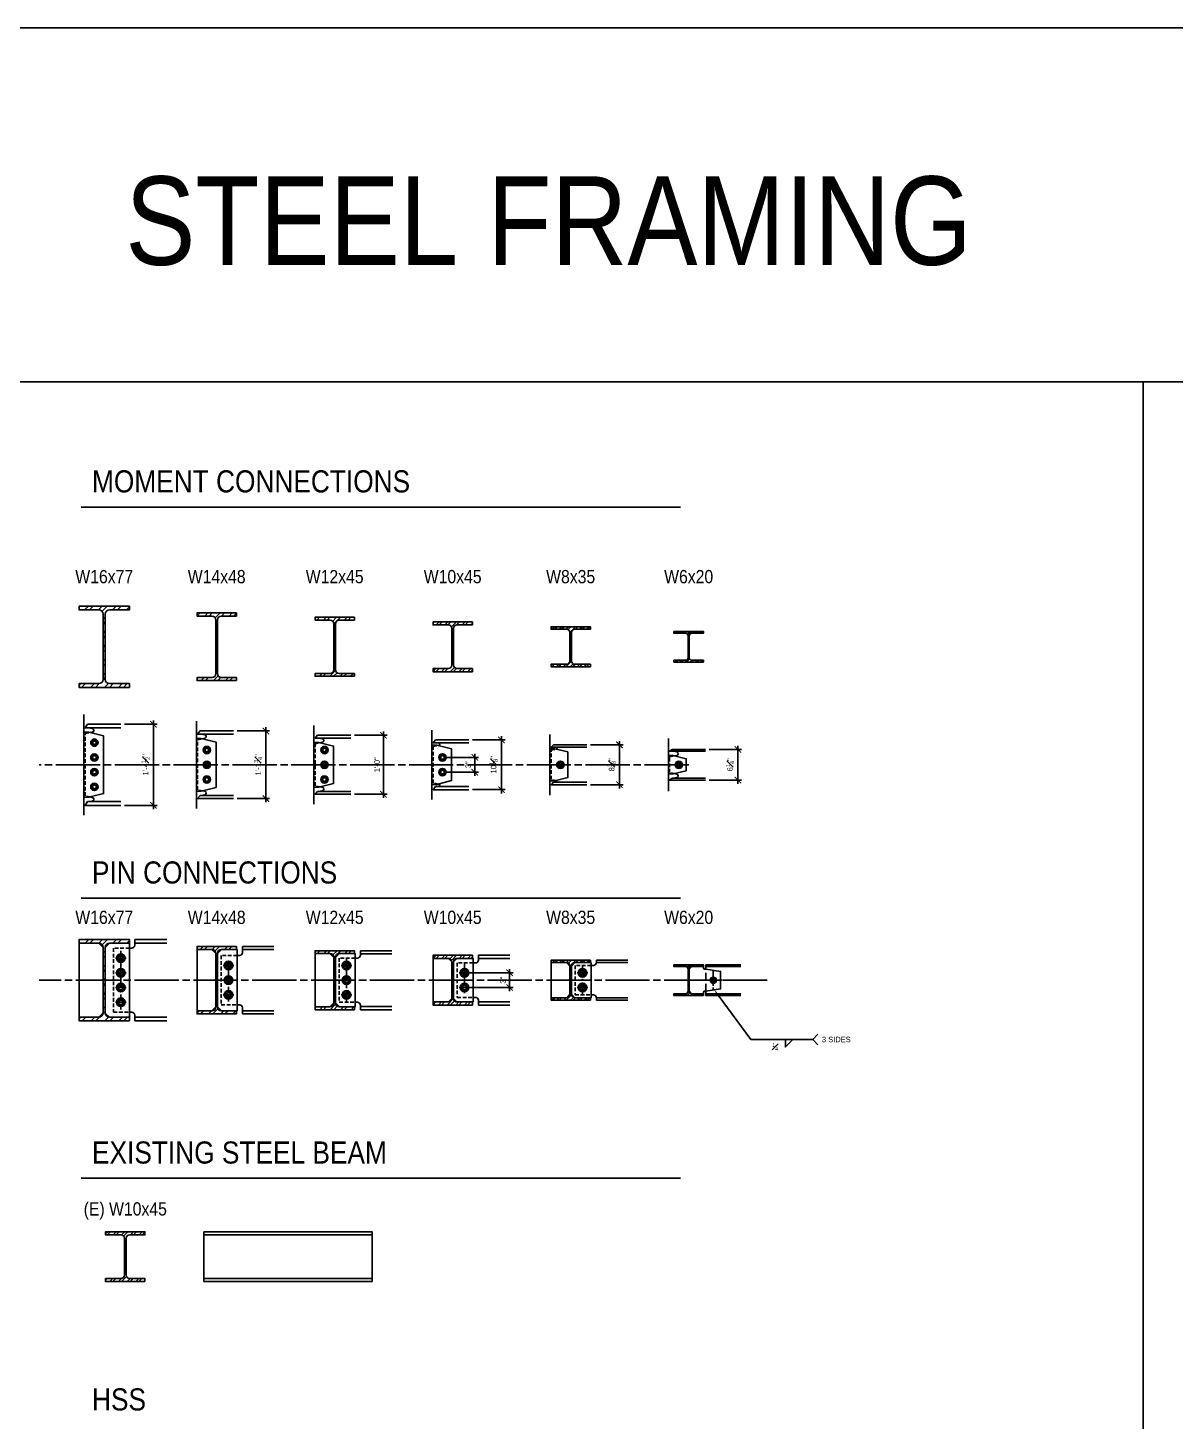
# Model space of a CAD drawing. Header units: inches. Extents: x -2661 to 42767, y -1222 to 9099.
# Drawn here: x 1518.2 to 1751.6, y 1801 to 2084.4 of the extents above; entities that cross this region are included whole.
import ezdxf
from ezdxf import colors
from ezdxf.entities.mleader import LeaderData, LeaderLine
from ezdxf.math import Vec2, Vec3

# ---------------------------------------------------------------- set-up
doc = ezdxf.new("R2010")
doc.units = ezdxf.units.IN
doc.header["$LTSCALE"] = 12
doc.header["$MEASUREMENT"] = 0
doc.header["$PDMODE"] = 3
for name, pattern in [('CENTER2', [1.125, 0.75, -0.125, 0.125, -0.125]), ('CENTER4', [0.9975, 0.75, -0.06125, 0.125, -0.06125]), ('HIDDEN2', [0.1875, 0.125, -0.0625]), ('HIDDEN4', [0.09375, 0.0625, -0.03125])]:
    doc.linetypes.add(name, pattern=pattern)
doc.layers.get('0').update_dxf_attribs({"linetype": 'CONTINUOUS'})
doc.layers.get('DefPoints').update_dxf_attribs({"color": 251, "linetype": 'CONTINUOUS'})
doc.layers.add('DESIGNER COMMENTS', color=221, linetype='CONTINUOUS', plot=False)
doc.layers.add('S-ANNO-NONPLOT', color=253, linetype='CONTINUOUS', plot=False, transparency=0.5)
for name, color, linetype in [('S-ANNO-NOTE', 4, 'CONTINUOUS'), ('S-BOLT', 2, 'CONTINUOUS'), ('S-CONC', 4, 'CONTINUOUS'), ('S-EXISTING', 1, 'CONTINUOUS'), ('S-EXISTING-STEEL', 2, 'CONTINUOUS'), ('S-STEEL', 4, 'CONTINUOUS')]:
    doc.layers.add(name, color=color, linetype=linetype)
doc.layers.add('S-HATCH1', color=1, linetype='CONTINUOUS', transparency=0.5)
doc.styles.add('Arial', font='arial.ttf', dxfattribs={"width": 0.85})
doc.dimstyles.new('DIM-12_Se', dxfattribs={"dimscale": 12, "dimtxt": 0.09375, "dimasz": 0.109375, "dimexe": 0.0625, "dimexo": 0.0625, "dimgap": 0.0625, "dimtad": 1, "dimdec": 4, "dimzin": 11, "dimdsep": 46, "dimlunit": 4, "dimtxsty": 'Arial', "dimblk": 'ARCHTICK', "dimcen": 0.125, "dimdle": 0.0625, "dimclrd": 256, "dimclre": 256, "dimclrt": 4, "dimadec": 0, "dimazin": 0, "dimtfac": 0.75, "dimtdec": 4, "dimtmove": 0, "dimatfit": 3, "dimfxl": 1, "dimfrac": 1, "dimtolj": 1, "dimtzin": 0, "dimarcsym": 0})

# ---------------------------------------------------------------- blocks, each defined once
blk = doc.blocks.new('_ARCHTICK')
at = {"color": 0, "linetype": 'ByBlock', "const_width": 0.15}
blk.add_lwpolyline([(-0.5, -0.5), (0.5, 0.5)], dxfattribs=at)
blk = doc.blocks.new('*D70')
at = {"layer": 'DefPoints', "color": 0, "transparency": 16777216}
for p in [(1537.12, 1942.73), (1543.74, 1942.73), (1537.12, 1926.23)]:
    blk.add_point(p, dxfattribs=at)
at = {"layer": 'DESIGNER COMMENTS', "lineweight": -2, "transparency": 16777216}
for p, q in [((1537.87, 1942.73), (1544.49, 1942.73)), ((1543.74, 1925.48), (1543.74, 1943.48)), ((1537.87, 1926.23), (1544.49, 1926.23))]:
    blk.add_line(p, q, dxfattribs=at)
at = {"layer": 'DESIGNER COMMENTS', "lineweight": -2, "transparency": 16777216, "xscale": 1.3125, "yscale": 1.3125, "zscale": 1.3125}
for p, rotation in [((1543.74, 1942.73), 90), ((1543.74, 1926.23), 270)]:
    blk.add_blockref('_ARCHTICK', p, dxfattribs=dict(at, rotation=rotation))
at = {"layer": 'DESIGNER COMMENTS', "color": 4, "transparency": 16777216, "insert": (1542.14, 1934.48), "char_height": 1.125, "attachment_point": 5, "rotation": 90, "style": 'Arial'}
blk.add_mtext('\\A1;1\'-4{\\H0.75x;\\S1#2;}"', dxfattribs=at)
blk = doc.blocks.new('*D71')
at = {"layer": 'DefPoints', "color": 0, "transparency": 16777216}
for p in [(1560, 1941.35), (1566.62, 1941.35), (1560, 1927.6)]:
    blk.add_point(p, dxfattribs=at)
at = {"layer": 'DESIGNER COMMENTS', "lineweight": -2, "transparency": 16777216}
for p, q in [((1560.75, 1941.35), (1567.37, 1941.35)), ((1566.62, 1926.85), (1566.62, 1942.1)), ((1560.75, 1927.6), (1567.37, 1927.6))]:
    blk.add_line(p, q, dxfattribs=at)
at = {"layer": 'DESIGNER COMMENTS', "lineweight": -2, "transparency": 16777216, "xscale": 1.3125, "yscale": 1.3125, "zscale": 1.3125}
for p, rotation in [((1566.62, 1941.35), 90), ((1566.62, 1927.6), 270)]:
    blk.add_blockref('_ARCHTICK', p, dxfattribs=dict(at, rotation=rotation))
at = {"layer": 'DESIGNER COMMENTS', "color": 4, "transparency": 16777216, "insert": (1565.01, 1934.48), "char_height": 1.125, "attachment_point": 5, "rotation": 90, "style": 'Arial'}
blk.add_mtext('\\A1;1\'-1{\\H0.75x;\\S3#4;}"', dxfattribs=at)
blk = doc.blocks.new('*D72')
at = {"layer": 'DefPoints', "color": 0, "transparency": 16777216}
for p in [(1583.91, 1940.48), (1590.53, 1940.48), (1583.91, 1928.48)]:
    blk.add_point(p, dxfattribs=at)
at = {"layer": 'DESIGNER COMMENTS', "lineweight": -2, "transparency": 16777216}
for p, q in [((1590.53, 1927.73), (1590.53, 1941.23)), ((1584.66, 1940.48), (1591.28, 1940.48)), ((1584.66, 1928.48), (1591.28, 1928.48))]:
    blk.add_line(p, q, dxfattribs=at)
at = {"layer": 'DESIGNER COMMENTS', "lineweight": -2, "transparency": 16777216, "xscale": 1.3125, "yscale": 1.3125, "zscale": 1.3125}
for p, rotation in [((1590.53, 1940.48), 90), ((1590.53, 1928.48), 270)]:
    blk.add_blockref('_ARCHTICK', p, dxfattribs=dict(at, rotation=rotation))
at = {"layer": 'DESIGNER COMMENTS', "color": 4, "transparency": 16777216, "insert": (1589.21, 1934.48), "char_height": 1.125, "attachment_point": 5, "rotation": 90, "style": 'Arial'}
blk.add_mtext('\\A1;1\'-0"', dxfattribs=at)
blk = doc.blocks.new('*D73')
at = {"layer": 'DefPoints', "color": 0, "transparency": 16777216}
for p in [(1607.91, 1939.54), (1614.53, 1939.54), (1607.91, 1929.42)]:
    blk.add_point(p, dxfattribs=at)
at = {"layer": 'DESIGNER COMMENTS', "lineweight": -2, "transparency": 16777216}
for p, q in [((1608.66, 1939.54), (1615.28, 1939.54)), ((1614.53, 1928.67), (1614.53, 1940.29)), ((1608.66, 1929.42), (1615.28, 1929.42))]:
    blk.add_line(p, q, dxfattribs=at)
at = {"layer": 'DESIGNER COMMENTS', "lineweight": -2, "transparency": 16777216, "xscale": 1.3125, "yscale": 1.3125, "zscale": 1.3125}
for p, rotation in [((1614.53, 1939.54), 90), ((1614.53, 1929.42), 270)]:
    blk.add_blockref('_ARCHTICK', p, dxfattribs=dict(at, rotation=rotation))
at = {"layer": 'DESIGNER COMMENTS', "color": 4, "transparency": 16777216, "insert": (1612.92, 1934.48), "char_height": 1.125, "attachment_point": 5, "rotation": 90, "style": 'Arial'}
blk.add_mtext('\\A1;10{\\H0.75x;\\S1#8;}"', dxfattribs=at)
blk = doc.blocks.new('W14x48')
at = {"layer": 'S-HATCH1'}
h = blk.add_hatch(dxfattribs=at)
h.set_pattern_fill('STEEL', color=256, scale=14, style=0)
h.set_pattern_definition([(45, (-100.1277, -848.7178), (-1.237437, 1.237437), []), (45, (-100.1277, -847.8428), (-1.237437, 1.237437), [])])
edge = h.paths.add_edge_path()
edge.add_line((4, -6.875), (4, -6.25))
edge.add_line((4, -6.25), (0.96875, -6.25))
edge.add_arc((0.96875, -5.4375), 0.8125, 180, 270, ccw=False)
edge.add_line((0.15625, -5.4375), (0.15625, 5.4375))
edge.add_arc((0.96875, 5.4375), 0.8125, 90, 180, ccw=False)
edge.add_line((0.96875, 6.25), (4, 6.25))
edge.add_line((4, 6.25), (4, 6.875))
edge.add_line((4, 6.875), (-4, 6.875))
edge.add_line((-4, 6.875), (-4, 6.25))
edge.add_line((-4, 6.25), (-0.96875, 6.25))
edge.add_arc((-0.96875, 5.4375), 0.8125, 0, 90, ccw=False)
edge.add_line((-0.15625, 5.4375), (-0.15625, -5.4375))
edge.add_arc((-0.96875, -5.4375), 0.8125, -90, 0, ccw=False)
edge.add_line((-0.96875, -6.25), (-4, -6.25))
edge.add_line((-4, -6.25), (-4, -6.875))
edge.add_line((-4, -6.875), (4, -6.875))
blk.add_lwpolyline([(4, -6.875), (4, -6.25), (0.96875, -6.25, -0.414213562), (0.15625, -5.4375), (0.15625, 5.4375, -0.414213562), (0.96875, 6.25), (4, 6.25), (4, 6.875), (-4, 6.875), (-4, 6.25), (-0.96875, 6.25, -0.414213562), (-0.15625, 5.4375), (-0.15625, -5.4375, -0.414213562), (-0.96875, -6.25), (-4, -6.25), (-4, -6.875)], format="xyb", close=True)
blk = doc.blocks.new('W12x45')
at = {"layer": 'S-HATCH1'}
h = blk.add_hatch(dxfattribs=at)
h.set_pattern_fill('STEEL', color=256, scale=12, style=0)
h.set_pattern_definition([(45, (-56.4789, -717.4424), (-1.0606602, 1.0606602), []), (45, (-56.4789, -716.6924), (-1.0606602, 1.0606602), [])])
edge = h.paths.add_edge_path()
edge.add_line((4, -6), (4, -5.4375))
edge.add_line((4, -5.4375), (0.96875, -5.4375))
edge.add_arc((0.96875, -4.625), 0.8125, 180, 270, ccw=False)
edge.add_line((0.15625, -4.625), (0.15625, 4.625))
edge.add_arc((0.96875, 4.625), 0.8125, 90, 180, ccw=False)
edge.add_line((0.96875, 5.4375), (4, 5.4375))
edge.add_line((4, 5.4375), (4, 6))
edge.add_line((4, 6), (-4, 6))
edge.add_line((-4, 6), (-4, 5.4375))
edge.add_line((-4, 5.4375), (-0.96875, 5.4375))
edge.add_arc((-0.96875, 4.625), 0.8125, 0, 90, ccw=False)
edge.add_line((-0.15625, 4.625), (-0.15625, -4.625))
edge.add_arc((-0.96875, -4.625), 0.8125, -90, 0, ccw=False)
edge.add_line((-0.96875, -5.4375), (-4, -5.4375))
edge.add_line((-4, -5.4375), (-4, -6))
edge.add_line((-4, -6), (4, -6))
blk.add_lwpolyline([(4, -6), (4, -5.4375), (0.96875, -5.4375, -0.414213562), (0.15625, -4.625), (0.15625, 4.625, -0.414213562), (0.96875, 5.4375), (4, 5.4375), (4, 6), (-4, 6), (-4, 5.4375), (-0.96875, 5.4375, -0.414213562), (-0.15625, 4.625), (-0.15625, -4.625, -0.414213562), (-0.96875, -5.4375), (-4, -5.4375), (-4, -6)], format="xyb", close=True)
blk = doc.blocks.new('W10x45')
at = {"layer": 'S-HATCH1'}
h = blk.add_hatch(dxfattribs=at)
h.set_pattern_fill('STEEL', color=256, scale=10, style=0)
h.set_pattern_definition([(45, (-76.649, -482.8013), (-0.8838835, 0.8838835), []), (45, (-76.649, -482.1763), (-0.8838835, 0.8838835), [])])
edge = h.paths.add_edge_path()
edge.add_line((4, -5.0625), (4, -4.4375))
edge.add_line((4, -4.4375), (0.875, -4.4375))
edge.add_arc((0.875, -3.75), 0.6875, 180, 270, ccw=False)
edge.add_line((0.1875, -3.75), (0.1875, 3.75))
edge.add_arc((0.875, 3.75), 0.6875, 90, 180, ccw=False)
edge.add_line((0.875, 4.4375), (4, 4.4375))
edge.add_line((4, 4.4375), (4, 5.0625))
edge.add_line((4, 5.0625), (-4, 5.0625))
edge.add_line((-4, 5.0625), (-4, 4.4375))
edge.add_line((-4, 4.4375), (-0.875, 4.4375))
edge.add_arc((-0.875, 3.75), 0.6875, 0, 90, ccw=False)
edge.add_line((-0.1875, 3.75), (-0.1875, -3.75))
edge.add_arc((-0.875, -3.75), 0.6875, -90, 0, ccw=False)
edge.add_line((-0.875, -4.4375), (-4, -4.4375))
edge.add_line((-4, -4.4375), (-4, -5.0625))
edge.add_line((-4, -5.0625), (4, -5.0625))
blk.add_lwpolyline([(4, -5.0625), (4, -4.4375), (0.875, -4.4375, -0.41421356), (0.1875, -3.75), (0.1875, 3.75, -0.41421356), (0.875, 4.4375), (4, 4.4375), (4, 5.0625), (-4, 5.0625), (-4, 4.4375), (-0.875, 4.4375, -0.41421356), (-0.1875, 3.75), (-0.1875, -3.75, -0.41421356), (-0.875, -4.4375), (-4, -4.4375), (-4, -5.0625)], format="xyb", close=True)
blk = doc.blocks.new('W8x35')
at = {"layer": 'S-HATCH1'}
h = blk.add_hatch(dxfattribs=at)
h.set_pattern_fill('STEEL', color=256, scale=8, style=0)
h.set_pattern_definition([(45, (-77.4011, -285.1694), (-0.7071068, 0.7071068), []), (45, (-77.4011, -284.6694), (-0.7071068, 0.7071068), [])])
edge = h.paths.add_edge_path()
edge.add_line((4, -4.0625), (4, -3.5625))
edge.add_line((4, -3.5625), (0.84375, -3.5625))
edge.add_arc((0.84375, -2.875), 0.6875, 180, 270, ccw=False)
edge.add_line((0.15625, -2.875), (0.15625, 2.875))
edge.add_arc((0.84375, 2.875), 0.6875, 90, 180, ccw=False)
edge.add_line((0.84375, 3.5625), (4, 3.5625))
edge.add_line((4, 3.5625), (4, 4.0625))
edge.add_line((4, 4.0625), (-4, 4.0625))
edge.add_line((-4, 4.0625), (-4, 3.5625))
edge.add_line((-4, 3.5625), (-0.84375, 3.5625))
edge.add_arc((-0.84375, 2.875), 0.6875, 0, 90, ccw=False)
edge.add_line((-0.15625, 2.875), (-0.15625, -2.875))
edge.add_arc((-0.84375, -2.875), 0.6875, -90, 0, ccw=False)
edge.add_line((-0.84375, -3.5625), (-4, -3.5625))
edge.add_line((-4, -3.5625), (-4, -4.0625))
edge.add_line((-4, -4.0625), (4, -4.0625))
blk.add_lwpolyline([(4, -4.0625), (4, -3.5625), (0.84375, -3.5625, -0.414213562), (0.15625, -2.875), (0.15625, 2.875, -0.414213562), (0.84375, 3.5625), (4, 3.5625), (4, 4.0625), (-4, 4.0625), (-4, 3.5625), (-0.84375, 3.5625, -0.414213562), (-0.15625, 2.875), (-0.15625, -2.875, -0.414213562), (-0.84375, -3.5625), (-4, -3.5625), (-4, -4.0625)], format="xyb", close=True)
blk = doc.blocks.new('W6x20')
at = {"layer": 'S-HATCH1'}
h = blk.add_hatch(dxfattribs=at)
h.set_pattern_fill('STEEL', color=256, scale=6, style=0)
h.set_pattern_definition([(45, (-73.8803, -193.9238), (-0.53033, 0.53033), []), (45, (-73.8803, -193.5488), (-0.53033, 0.53033), [])])
edge = h.paths.add_edge_path()
edge.add_line((3, -3.125), (3, -2.75))
edge.add_line((3, -2.75), (0.625, -2.75))
edge.add_arc((0.625, -2.25), 0.5, 180, 270, ccw=False)
edge.add_line((0.125, -2.25), (0.125, 2.25))
edge.add_arc((0.625, 2.25), 0.5, 90, 180, ccw=False)
edge.add_line((0.625, 2.75), (3, 2.75))
edge.add_line((3, 2.75), (3, 3.125))
edge.add_line((3, 3.125), (-3, 3.125))
edge.add_line((-3, 3.125), (-3, 2.75))
edge.add_line((-3, 2.75), (-0.625, 2.75))
edge.add_arc((-0.625, 2.25), 0.5, 0, 90, ccw=False)
edge.add_line((-0.125, 2.25), (-0.125, -2.25))
edge.add_arc((-0.625, -2.25), 0.5, -90, 0, ccw=False)
edge.add_line((-0.625, -2.75), (-3, -2.75))
edge.add_line((-3, -2.75), (-3, -3.125))
edge.add_line((-3, -3.125), (3, -3.125))
blk.add_lwpolyline([(3, -3.125), (3, -2.75), (0.625, -2.75, -0.4142136), (0.125, -2.25), (0.125, 2.25, -0.4142136), (0.625, 2.75), (3, 2.75), (3, 3.125), (-3, 3.125), (-3, 2.75), (-0.625, 2.75, -0.4142136), (-0.125, 2.25), (-0.125, -2.25, -0.4142136), (-0.625, -2.75), (-3, -2.75), (-3, -3.125)], format="xyb", close=True)
blk = doc.blocks.new('W16x77')
at = {"layer": 'S-HATCH1'}
h = blk.add_hatch(dxfattribs=at)
h.set_pattern_fill('STEEL', color=256, scale=16, style=0)
h.set_pattern_definition([(45, (-253.4677, -120.8758), (-1.414214, 1.414214), []), (45, (-253.4677, -119.8758), (-1.414214, 1.414214), [])])
edge = h.paths.add_edge_path()
edge.add_line((5.125, -8.25), (5.125, -7.5))
edge.add_line((5.125, -7.5), (1.09375, -7.5))
edge.add_arc((1.09375, -6.625), 0.875, 180, 270, ccw=False)
edge.add_line((0.21875, -6.625), (0.21875, 6.625))
edge.add_arc((1.09375, 6.625), 0.875, 90, 180, ccw=False)
edge.add_line((1.09375, 7.5), (5.125, 7.5))
edge.add_line((5.125, 7.5), (5.125, 8.25))
edge.add_line((5.125, 8.25), (-5.125, 8.25))
edge.add_line((-5.125, 8.25), (-5.125, 7.5))
edge.add_line((-5.125, 7.5), (-1.09375, 7.5))
edge.add_arc((-1.09375, 6.625), 0.875, 0, 90, ccw=False)
edge.add_line((-0.21875, 6.625), (-0.21875, -6.625))
edge.add_arc((-1.09375, -6.625), 0.875, -90, 0, ccw=False)
edge.add_line((-1.09375, -7.5), (-5.125, -7.5))
edge.add_line((-5.125, -7.5), (-5.125, -8.25))
edge.add_line((-5.125, -8.25), (5.125, -8.25))
blk.add_lwpolyline([(5.125, -8.25), (5.125, -7.5), (1.09375, -7.5, -0.414213562), (0.21875, -6.625), (0.21875, 6.625, -0.414213562), (1.09375, 7.5), (5.125, 7.5), (5.125, 8.25), (-5.125, 8.25), (-5.125, 7.5), (-1.09375, 7.5, -0.414213562), (-0.21875, 6.625), (-0.21875, -6.625, -0.414213562), (-1.09375, -7.5), (-5.125, -7.5), (-5.125, -8.25)], format="xyb", close=True)
blk = doc.blocks.new('NUT-Plan View 1in-new')
blk.add_lwpolyline([(-0.44, 0.76), (-0.88, 0), (-0.44, -0.76), (0.44, -0.76), (0.88, 0), (0.44, 0.76)], close=True)
for radius in [1, 0.5]:
    blk.add_circle((0, 0), radius)
blk = doc.blocks.new('*D74')
at = {"layer": 'DefPoints', "color": 0, "transparency": 16777216}
for p in [(1656, 1937.6), (1662.62, 1937.6), (1656, 1931.35)]:
    blk.add_point(p, dxfattribs=at)
at = {"layer": 'DESIGNER COMMENTS', "lineweight": -2, "transparency": 16777216}
for p, q in [((1662.62, 1930.6), (1662.62, 1938.35)), ((1656.75, 1937.6), (1663.37, 1937.6)), ((1656.75, 1931.35), (1663.37, 1931.35))]:
    blk.add_line(p, q, dxfattribs=at)
at = {"layer": 'DESIGNER COMMENTS', "lineweight": -2, "transparency": 16777216, "xscale": 1.3125, "yscale": 1.3125, "zscale": 1.3125}
for p, rotation in [((1662.62, 1937.6), 90), ((1662.62, 1931.35), 270)]:
    blk.add_blockref('_ARCHTICK', p, dxfattribs=dict(at, rotation=rotation))
at = {"layer": 'DESIGNER COMMENTS', "color": 4, "transparency": 16777216, "insert": (1661.01, 1934.48), "char_height": 1.125, "attachment_point": 5, "rotation": 90, "style": 'Arial'}
blk.add_mtext('\\A1;6{\\H0.75x;\\S1#4;}"', dxfattribs=at)
blk = doc.blocks.new('*D75')
at = {"layer": 'DefPoints', "color": 0, "transparency": 16777216}
for p in [(1631.91, 1938.54), (1638.53, 1938.54), (1631.91, 1930.42)]:
    blk.add_point(p, dxfattribs=at)
at = {"layer": 'DESIGNER COMMENTS', "lineweight": -2, "transparency": 16777216}
for p, q in [((1632.66, 1938.54), (1639.28, 1938.54)), ((1638.53, 1929.67), (1638.53, 1939.29)), ((1632.66, 1930.42), (1639.28, 1930.42))]:
    blk.add_line(p, q, dxfattribs=at)
at = {"layer": 'DESIGNER COMMENTS', "lineweight": -2, "transparency": 16777216, "xscale": 1.3125, "yscale": 1.3125, "zscale": 1.3125}
for p, rotation in [((1638.53, 1938.54), 90), ((1638.53, 1930.42), 270)]:
    blk.add_blockref('_ARCHTICK', p, dxfattribs=dict(at, rotation=rotation))
at = {"layer": 'DESIGNER COMMENTS', "color": 4, "transparency": 16777216, "insert": (1636.92, 1934.48), "char_height": 1.125, "attachment_point": 5, "rotation": 90, "style": 'Arial'}
blk.add_mtext('\\A1;8{\\H0.75x;\\S1#8;}"', dxfattribs=at)
blk = doc.blocks.new('W10x45_EXISTING')
at = {"layer": 'S-EXISTING'}
h = blk.add_hatch(dxfattribs=at)
h.set_pattern_fill('STEEL', color=256, scale=10, style=0)
h.set_pattern_definition([(45, (-76.649, -482.8013), (-0.8838835, 0.8838835), []), (45, (-76.649, -482.1763), (-0.8838835, 0.8838835), [])])
edge = h.paths.add_edge_path()
edge.add_line((4, -5.0625), (4, -4.4375))
edge.add_line((4, -4.4375), (0.875, -4.4375))
edge.add_arc((0.875, -3.75), 0.6875, 180, 270, ccw=False)
edge.add_line((0.1875, -3.75), (0.1875, 3.75))
edge.add_arc((0.875, 3.75), 0.6875, 90, 180, ccw=False)
edge.add_line((0.875, 4.4375), (4, 4.4375))
edge.add_line((4, 4.4375), (4, 5.0625))
edge.add_line((4, 5.0625), (-4, 5.0625))
edge.add_line((-4, 5.0625), (-4, 4.4375))
edge.add_line((-4, 4.4375), (-0.875, 4.4375))
edge.add_arc((-0.875, 3.75), 0.6875, 0, 90, ccw=False)
edge.add_line((-0.1875, 3.75), (-0.1875, -3.75))
edge.add_arc((-0.875, -3.75), 0.6875, -90, 0, ccw=False)
edge.add_line((-0.875, -4.4375), (-4, -4.4375))
edge.add_line((-4, -4.4375), (-4, -5.0625))
edge.add_line((-4, -5.0625), (4, -5.0625))
blk.add_lwpolyline([(4, -5.0625), (4, -4.4375), (0.875, -4.4375, -0.41421356), (0.1875, -3.75), (0.1875, 3.75, -0.41421356), (0.875, 4.4375), (4, 4.4375), (4, 5.0625), (-4, 5.0625), (-4, 4.4375), (-0.875, 4.4375, -0.41421356), (-0.1875, 3.75), (-0.1875, -3.75, -0.41421356), (-0.875, -4.4375), (-4, -4.4375), (-4, -5.0625)], format="xyb", close=True)
blk = doc.blocks.new('*D684')
at = {"layer": 'DefPoints', "color": 0, "transparency": 16777216}
for p in [(1607.01, 1892.17), (1616.18, 1892.17), (1607.01, 1889.17)]:
    blk.add_point(p, dxfattribs=at)
at = {"layer": 'DESIGNER COMMENTS', "lineweight": -2, "transparency": 16777216}
for p, q in [((1607.76, 1892.17), (1616.93, 1892.17)), ((1616.18, 1888.42), (1616.18, 1892.92)), ((1607.76, 1889.17), (1616.93, 1889.17))]:
    blk.add_line(p, q, dxfattribs=at)
at = {"layer": 'DESIGNER COMMENTS', "lineweight": -2, "transparency": 16777216, "xscale": 1.3125, "yscale": 1.3125, "zscale": 1.3125}
for p, rotation in [((1616.18, 1892.17), 90), ((1616.18, 1889.17), 270)]:
    blk.add_blockref('_ARCHTICK', p, dxfattribs=dict(at, rotation=rotation))
at = {"layer": 'DESIGNER COMMENTS', "color": 4, "transparency": 16777216, "insert": (1614.86, 1890.67), "char_height": 1.125, "attachment_point": 5, "rotation": 90, "style": 'Arial'}
blk.add_mtext('\\A1;3"', dxfattribs=at)
blk = doc.blocks.new('*D685')
at = {"layer": 'DefPoints', "color": 0, "transparency": 16777216}
for p in [(1602.51, 1935.98), (1609.1, 1935.98), (1602.51, 1932.98)]:
    blk.add_point(p, dxfattribs=at)
at = {"layer": 'DESIGNER COMMENTS', "lineweight": -2, "transparency": 16777216}
for p, q in [((1603.26, 1935.98), (1609.85, 1935.98)), ((1609.1, 1932.23), (1609.1, 1936.73)), ((1603.26, 1932.98), (1609.85, 1932.98))]:
    blk.add_line(p, q, dxfattribs=at)
at = {"layer": 'DESIGNER COMMENTS', "lineweight": -2, "transparency": 16777216, "xscale": 1.3125, "yscale": 1.3125, "zscale": 1.3125}
for p, rotation in [((1609.1, 1935.98), 90), ((1609.1, 1932.98), 270)]:
    blk.add_blockref('_ARCHTICK', p, dxfattribs=dict(at, rotation=rotation))
at = {"layer": 'DESIGNER COMMENTS', "color": 4, "transparency": 16777216, "insert": (1607.77, 1934.48), "char_height": 1.125, "attachment_point": 5, "rotation": 90, "style": 'Arial'}
blk.add_mtext('\\A1;3"', dxfattribs=at)

msp = doc.modelspace()

# ---------------------------------------------------------------- linework, layer by layer
at = {"layer": 'DESIGNER COMMENTS', "linetype": 'CENTER4'}
for p, q in [((1652.6053, 1934.47967), (1520.47101, 1934.47967)), ((1668.59839, 1890.67051), (1520.47101, 1890.67051))]:
    msp.add_line(p, q, dxfattribs=at)
at = {"layer": 'S-ANNO-NONPLOT'}
msp.add_line((1745.0403, 2012.36325), (1745.0403, 940.00328), dxfattribs=at)
for points in [[(1230.57281, 2012.36325), (2465.0403, 2012.36325), (2465.0403, 2084.36325), (1230.57281, 2084.36325)], [(1505.0403, 2012.36325), (2465.0403, 2012.36325), (2465.0403, 940.00328), (1505.0403, 940.00328)]]:
    msp.add_lwpolyline(points, close=True, dxfattribs=at)
at = {"layer": 'S-ANNO-NOTE', "color": 6}
for p, q in [((1529.0403, 1986.90471), (1650.91997, 1986.90471)), ((1529.0403, 1907.35609), (1650.91997, 1907.35609)), ((1529.0403, 1850.39777), (1650.91997, 1850.39777))]:
    msp.add_line(p, q, dxfattribs=at)
at = {"layer": 'S-ANNO-NOTE', "color": 1, "linetype": 'CENTER2', "ltscale": 0.85}
msp.add_line((1537.1053, 1896.67085), (1537.1053, 1884.67085), dxfattribs=at)
at = {"layer": 'S-ANNO-NOTE', "color": 1, "linetype": 'CENTER2', "ltscale": 0.75}
for p, q in [((1536.00052, 1895.17051), (1538.21008, 1895.17051)), ((1557.90677, 1893.67051), (1560.11632, 1893.67051)), ((1581.90677, 1893.67051), (1584.11633, 1893.67051)), ((1536.00052, 1892.17051), (1538.21008, 1892.17051)), ((1536.00052, 1892.17051), (1538.21008, 1892.17051)), ((1557.90677, 1890.67051), (1560.11632, 1890.67051)), ((1581.90677, 1890.67051), (1584.11632, 1890.67051)), ((1605.90677, 1892.17051), (1608.11633, 1892.17051)), ((1629.90677, 1892.17051), (1632.11633, 1892.17051)), ((1536.00052, 1889.17051), (1538.21007, 1889.17051)), ((1536.00052, 1889.17051), (1538.21008, 1889.17051)), ((1557.90677, 1887.67051), (1560.11632, 1887.67051)), ((1581.90677, 1887.67051), (1584.11632, 1887.67051)), ((1605.90677, 1889.17051), (1608.11633, 1889.17051)), ((1629.90677, 1889.17051), (1632.11632, 1889.17051)), ((1536.00052, 1886.17051), (1538.21008, 1886.17051)), ((1536.00052, 1886.17051), (1538.21007, 1886.17051))]:
    msp.add_line(p, q, dxfattribs=at)
at = {"layer": 'S-ANNO-NOTE', "color": 1, "linetype": 'CENTER2', "ltscale": 0.5}
for p, q in [((1559.01154, 1894.54551), (1559.01154, 1886.34113)), ((1583.01155, 1895.04551), (1583.01155, 1886.29551)), ((1607.01155, 1894.04551), (1607.01155, 1887.29551))]:
    msp.add_line(p, q, dxfattribs=at)
at = {"layer": 'S-ANNO-NOTE', "color": 1, "linetype": 'CENTER2', "ltscale": 0.25}
for p, q in [((1631.01155, 1893.54551), (1631.01155, 1887.79551)), ((1659.4803, 1890.67051), (1655.7303, 1890.67051)), ((1657.6053, 1892.54551), (1657.6053, 1888.79551))]:
    msp.add_line(p, q, dxfattribs=at)
at = {"layer": 'S-ANNO-NOTE'}
for points in [[(1678.90698, 1877.54075), (1677.84632, 1878.60141), (1678.90698, 1879.66207)], [(1672.27755, 1878.60141), (1672.27755, 1877.10141), (1673.77755, 1878.60141)]]:
    msp.add_lwpolyline(points, dxfattribs=at)
at = {"layer": 'S-BOLT'}
msp.add_lwpolyline([(1657.33186, 1891.14412), (1657.05843, 1890.67051), (1657.33186, 1890.1969), (1657.87874, 1890.1969), (1658.15218, 1890.67051), (1657.87874, 1891.14412)], close=True, dxfattribs=at)
for radius in [0.625, 0.3125]:
    msp.add_circle((1657.6053, 1890.67051), radius, dxfattribs=at)
at = {"layer": 'S-CONC'}
for points in [[(1663.20719, 1893.79551), (1656.1053, 1893.79551), (1656.1053, 1892.92051)], [(1663.20719, 1893.42051), (1656.1053, 1893.42051), (1656.1053, 1892.92051)], [(1656.1053, 1888.42051), (1656.1053, 1887.92051), (1663.20719, 1887.92051)], [(1656.1053, 1888.42051), (1656.1053, 1887.54551), (1663.20719, 1887.54551)]]:
    msp.add_lwpolyline(points, dxfattribs=at)
at = {"layer": 'S-EXISTING-STEEL'}
for points in [[(1554.01133, 1839.48917), (1588.21092, 1839.48917), (1588.21092, 1829.36417), (1554.01133, 1829.36417)], [(1588.21092, 1829.98917), (1554.01133, 1829.98917), (1554.01133, 1838.86417), (1588.21092, 1838.86417)]]:
    msp.add_lwpolyline(points, close=True, dxfattribs=at)
at = {"layer": 'S-STEEL', "linetype": 'Continuous'}
for p, q in [((1529.59883, 1924.22967), (1529.59883, 1944.72967)), ((1552.47383, 1925.60467), (1552.47383, 1943.35467)), ((1576.38838, 1926.47967), (1576.38838, 1942.47967)), ((1600.38838, 1927.41717), (1600.38838, 1941.54217)), ((1624.38838, 1928.29217), (1624.38838, 1940.66717)), ((1648.47383, 1929.10467), (1648.47383, 1939.85467))]:
    msp.add_line(p, q, dxfattribs=at)
at = {"layer": 'S-STEEL', "color": 4}
for p, q in [((1539.92188, 1898.92051), (1546.45719, 1898.92051)), ((1539.92188, 1898.17051), (1546.45719, 1898.17051)), ((1561.82813, 1897.54551), (1568.20719, 1897.54551)), ((1561.82813, 1896.92051), (1568.20719, 1896.92051)), ((1585.82813, 1896.67051), (1592.20719, 1896.67051)), ((1585.82813, 1896.04551), (1592.20719, 1896.04551)), ((1609.82813, 1895.73301), (1616.20719, 1895.73301)), ((1609.82813, 1895.10801), (1616.20719, 1895.10801)), ((1633.82703, 1894.23301), (1640.20719, 1894.23301)), ((1633.82813, 1894.73301), (1640.20719, 1894.73301)), ((1585.82813, 1885.29402), (1592.20719, 1885.29402)), ((1585.82813, 1884.67051), (1592.20719, 1884.67051)), ((1609.82813, 1886.23152), (1616.20719, 1886.23152)), ((1609.82813, 1885.60801), (1616.20719, 1885.60801)), ((1633.82813, 1887.10801), (1640.20719, 1887.10801)), ((1633.82813, 1886.60801), (1640.20719, 1886.60801)), ((1539.92188, 1883.17051), (1546.45719, 1883.17051)), ((1539.92188, 1882.42051), (1546.45719, 1882.42051)), ((1561.82813, 1884.41902), (1568.20719, 1884.41902)), ((1561.82813, 1883.79551), (1568.20719, 1883.79551))]:
    msp.add_line(p, q, dxfattribs=at)
at = {"layer": 'S-STEEL', "color": 2, "linetype": 'HIDDEN2'}
msp.add_line((1656.1053, 1888.42051), (1656.1053, 1892.92051), dxfattribs=at)
at = {"layer": 'S-STEEL', "linetype": 'Continuous'}
for points in [[(1537.12102, 1942.72967), (1530.33958, 1942.72967), (1529.84883, 1941.97967), (1537.12102, 1941.97967)], [(1559.99602, 1941.35467), (1553.21458, 1941.35467), (1552.72383, 1940.72967), (1559.99602, 1940.72967)], [(1530.59883, 1941.10559), (1533.59883, 1940.35559), (1533.59883, 1928.61654), (1530.59883, 1927.86654), (1529.59883, 1927.86654), (1529.59883, 1941.10559), (1530.59883, 1941.10559)], [(1553.47383, 1939.85559), (1556.47383, 1939.10559), (1556.47383, 1929.86654), (1553.47383, 1929.11654), (1552.47383, 1929.11654), (1552.47383, 1939.85559), (1553.47383, 1939.85559)], [(1577.38838, 1939.04309), (1580.38838, 1938.29309), (1580.38838, 1930.67904), (1577.38838, 1929.92904), (1576.38838, 1929.92904), (1576.38838, 1939.04309), (1577.38838, 1939.04309)], [(1583.91058, 1940.47967), (1577.12913, 1940.47967), (1576.63838, 1939.91717), (1583.91058, 1939.91717)], [(1601.38838, 1938.47167), (1604.38838, 1937.72167), (1604.38838, 1931.25047), (1601.38838, 1930.50047), (1600.38838, 1930.50047), (1600.38838, 1938.47167), (1601.38838, 1938.47167)], [(1607.91058, 1939.54217), (1601.12913, 1939.54217), (1600.63838, 1938.91717), (1607.91058, 1938.91717)], [(1631.91058, 1938.54217), (1625.12913, 1938.54217), (1624.63838, 1938.04217), (1631.91058, 1938.04217)], [(1625.38838, 1937.73952), (1628.01338, 1937.08327), (1628.01338, 1931.88886), (1625.38838, 1931.23261), (1624.38838, 1931.23261), (1624.38838, 1937.73952), (1625.38838, 1937.73952)], [(1649.47383, 1936.35559), (1652.09883, 1935.69295), (1652.09883, 1933.26639), (1649.47383, 1932.61654), (1648.47383, 1932.61654), (1648.47383, 1936.35559), (1649.47383, 1936.35559)], [(1655.99602, 1937.60467), (1649.21458, 1937.60467), (1648.72383, 1937.22967), (1655.99602, 1937.22967)], [(1648.72383, 1933.25967), (1648.72383, 1932.88064)], [(1576.63838, 1930.57217), (1576.63838, 1930.19314)], [(1600.63838, 1931.1436), (1600.63838, 1930.76457)], [(1607.91058, 1929.41717), (1600.63838, 1929.41717), (1601.12913, 1930.04217), (1607.91058, 1930.04217)], [(1624.63838, 1931.87574), (1624.63838, 1931.49671)], [(1631.91058, 1930.41717), (1624.63838, 1930.41717), (1625.12913, 1930.91717), (1631.91058, 1930.91717)], [(1655.99602, 1931.35467), (1648.72383, 1931.35467), (1649.21458, 1931.72967), (1655.99602, 1931.72967)], [(1529.84883, 1928.50967), (1529.84883, 1928.13064)], [(1552.72383, 1929.75967), (1552.72383, 1929.38064)], [(1559.99602, 1927.60467), (1552.72383, 1927.60467), (1553.21458, 1928.22967), (1559.99602, 1928.22967)], [(1583.91058, 1928.47967), (1576.63838, 1928.47967), (1577.12913, 1929.04217), (1583.91058, 1929.04217)], [(1537.12102, 1926.22967), (1529.84883, 1926.22967), (1530.33958, 1926.97967), (1537.12102, 1926.97967)]]:
    msp.add_lwpolyline(points, dxfattribs=at)
for points in [[(1530.6209, 1941.97967), (1531.29579, 1941.8477, -0.823397701), (1531.29579, 1941.11164), (1530.89115, 1941.03251)], [(1553.4959, 1940.72967), (1554.17079, 1940.5977, -0.823397701), (1554.17079, 1939.86164), (1553.76615, 1939.78251)], [(1577.41045, 1939.91717), (1578.08535, 1939.7852, -0.823397701), (1578.08535, 1939.04914), (1577.6807, 1938.97001)], [(1601.41045, 1938.91717), (1601.79611, 1938.84176, -0.823397701), (1601.79611, 1938.42115), (1601.6807, 1938.39859)], [(1625.41045, 1938.04217), (1625.69969, 1937.98561, -0.823397701), (1625.69969, 1937.67016), (1625.6807, 1937.66644)], [(1649.4959, 1937.22967), (1650.17079, 1937.0977, -0.823397701), (1650.17079, 1936.36164), (1649.76615, 1936.28251)], [(1649.4959, 1931.72967), (1650.17079, 1931.86164, 0.823397701), (1650.17079, 1932.5977), (1649.73743, 1932.68244)], [(1577.41045, 1929.04217), (1578.08535, 1929.17414, 0.823397701), (1578.08535, 1929.9102), (1577.65198, 1929.99494)], [(1601.41045, 1930.04217), (1601.79611, 1930.11758, 0.823397701), (1601.79611, 1930.53819), (1601.65198, 1930.56637)], [(1625.41045, 1930.91717), (1625.69969, 1930.97373, 0.823397701), (1625.69969, 1931.28918), (1625.65198, 1931.29851)], [(1530.6209, 1926.97967), (1531.29579, 1927.11164, 0.823397701), (1531.29579, 1927.8477), (1530.86243, 1927.93244)], [(1553.4959, 1928.22967), (1554.17079, 1928.36164, 0.823397701), (1554.17079, 1929.0977), (1553.73743, 1929.18244)]]:
    msp.add_lwpolyline(points, format="xyb", dxfattribs=at)
at = {"layer": 'S-STEEL', "color": 2, "linetype": 'HIDDEN4'}
for points in [[(1530.86243, 1927.93244), (1529.84883, 1928.13064), (1529.84883, 1940.8287), (1530.89115, 1941.03251)], [(1553.73743, 1929.18244), (1552.72383, 1929.38064), (1552.72383, 1939.5787), (1553.76615, 1939.78251)], [(1577.65198, 1929.99494), (1576.63838, 1930.19314), (1576.63838, 1938.7662), (1577.6807, 1938.97001)], [(1601.65198, 1930.56637), (1600.63838, 1930.76457), (1600.63838, 1938.19477), (1601.6807, 1938.39859)], [(1625.65198, 1931.29851), (1624.63838, 1931.49671), (1624.63838, 1937.46263), (1625.6807, 1937.66644)], [(1649.73743, 1932.68244), (1648.72383, 1932.88064), (1648.72383, 1936.0787), (1649.76615, 1936.28251)], [(1538.8553, 1897.17051), (1535.6053, 1897.17051), (1535.6053, 1884.17051), (1538.8553, 1884.17051)], [(1560.76155, 1895.67051), (1557.51155, 1895.67051), (1557.51155, 1885.67051), (1560.76155, 1885.67051)], [(1584.76155, 1895.17051), (1581.51155, 1895.17051), (1581.51155, 1886.17051), (1584.76155, 1886.17051)], [(1608.76155, 1894.17051), (1605.51155, 1894.17051), (1605.51155, 1887.17051), (1608.76155, 1887.17051)], [(1632.76155, 1893.67051), (1629.51155, 1893.67051), (1629.51155, 1887.67051), (1632.76155, 1887.67051)]]:
    msp.add_lwpolyline(points, dxfattribs=at)
at = {"layer": 'S-STEEL', "color": 4}
for points in [[(1538.8553, 1897.17051), (1539.34043, 1897.17051, 0.402926057), (1539.92188, 1897.76426), (1539.92188, 1898.92051)], [(1560.76155, 1895.67051), (1561.24668, 1895.67051, 0.402926057), (1561.82813, 1896.26426), (1561.82813, 1897.54551)], [(1584.76155, 1895.17051), (1585.24668, 1895.17051, 0.402926057), (1585.82813, 1895.76426), (1585.82813, 1896.67051)], [(1608.76155, 1894.17051), (1609.24668, 1894.17051, 0.402926057), (1609.82813, 1894.76426), (1609.82813, 1895.73301)], [(1632.76155, 1893.67051), (1633.24668, 1893.67051, 0.402926057), (1633.82813, 1894.26426), (1633.82813, 1894.73301)], [(1632.76155, 1887.67051), (1633.24668, 1887.67051, -0.402926057), (1633.82813, 1887.07676), (1633.82813, 1886.60801)], [(1560.76155, 1885.67051), (1561.24668, 1885.67051, -0.402926057), (1561.82813, 1885.07676), (1561.82813, 1883.79551)], [(1584.76155, 1886.17051), (1585.24668, 1886.17051, -0.402926057), (1585.82813, 1885.57676), (1585.82813, 1884.67051)], [(1608.76155, 1887.17051), (1609.24668, 1887.17051, -0.402926057), (1609.82813, 1886.57676), (1609.82813, 1885.60801)], [(1538.8553, 1884.17051), (1539.34043, 1884.17051, -0.402926057), (1539.92188, 1883.57676), (1539.92188, 1882.42051)]]:
    msp.add_lwpolyline(points, format="xyb", dxfattribs=at)
at = {"layer": 'S-STEEL'}
for points in [[(1528.6053, 1898.17051), (1532.63655, 1898.17051), (1533.51155, 1897.29551), (1533.51155, 1884.04551), (1532.63655, 1883.17051), (1528.6053, 1883.17051)], [(1552.6053, 1896.92051), (1555.63655, 1896.92051), (1556.44905, 1896.10801), (1556.44905, 1885.23301), (1555.63655, 1884.42051), (1552.6053, 1884.42051)], [(1576.6053, 1896.10801), (1579.63655, 1896.10801), (1580.44905, 1895.29551), (1580.44905, 1886.04551), (1579.63655, 1885.23301), (1576.6053, 1885.23301)], [(1600.6053, 1895.10801), (1603.7303, 1895.10801), (1604.4178, 1894.42051), (1604.4178, 1886.92051), (1603.7303, 1886.23301), (1600.6053, 1886.23301)], [(1624.6053, 1894.23301), (1627.76155, 1894.23301), (1628.44905, 1893.54551), (1628.44905, 1887.79551), (1627.76155, 1887.10801), (1624.6053, 1887.10801)]]:
    msp.add_lwpolyline(points, close=True, dxfattribs=at)
at = {"layer": 'S-STEEL', "color": 4}
for points in [[(1533.94905, 1883.98233), (1534.82405, 1883.17051), (1538.8553, 1883.16983), (1538.8553, 1898.17051), (1534.82405, 1898.17051), (1533.94905, 1897.29551)], [(1556.76155, 1885.23301), (1557.57405, 1884.42051), (1560.76155, 1884.42051), (1560.76155, 1896.92051), (1557.57405, 1896.92051), (1556.76155, 1896.10801)], [(1580.76155, 1886.04551), (1581.58942, 1885.23301), (1584.76155, 1885.23301), (1584.76155, 1896.10801), (1581.57405, 1896.10801), (1580.76155, 1895.29551)], [(1604.7928, 1886.92051), (1605.4618, 1886.23326), (1608.76155, 1886.23326), (1608.76155, 1895.10801), (1605.4803, 1895.10801), (1604.7928, 1894.42051)], [(1628.76155, 1887.79551), (1629.4618, 1887.10801), (1632.76155, 1887.10801), (1632.76155, 1894.23301), (1629.4803, 1894.23301), (1628.7928, 1893.54551)]]:
    msp.add_lwpolyline(points, close=True, dxfattribs=at)
at = {"layer": 'S-STEEL'}
msp.add_lwpolyline([(1655.6053, 1893.42051), (1655.6053, 1893.17051, 0.414213562), (1655.8553, 1892.92051), (1656.1053, 1892.92051), (1659.1053, 1892.43551), (1659.1053, 1888.90551), (1656.1053, 1888.42051), (1655.8553, 1888.42051, 0.414213562), (1655.6053, 1888.17051), (1655.6053, 1887.92051), (1653.18608, 1887.92247), (1652.7303, 1888.42051), (1652.7303, 1892.92051), (1653.2303, 1893.42051), (1655.6053, 1893.42051)], format="xyb", dxfattribs=at)

# ---------------------------------------------------------------- block references
at = {"layer": 'S-BOLT'}
for p, xscale, yscale, zscale in [((1531.72383, 1938.97967), 0.75, 0.75, 0.75), ((1531.72383, 1935.97967), 0.75, 0.75, 0.75), ((1554.59883, 1937.47967), 0.75, 0.75, 0.75), ((1578.51338, 1937.47967), 0.75, 0.75, 0.75), ((1602.51338, 1935.97967), 0.75, 0.75, 0.75), ((1531.72383, 1932.97967), 0.75, 0.75, 0.75), ((1554.59883, 1934.48607), 0.75, 0.75, 0.75), ((1578.51338, 1934.47967), 0.75, 0.75, 0.75), ((1602.51338, 1932.97967), 0.75, 0.75, 0.75), ((1626.51338, 1934.47967), 0.75, 0.75, 0.75), ((1650.59883, 1934.47967), 0.75, 0.75, 0.75), ((1531.72383, 1929.97967), 0.75, 0.75, 0.75), ((1554.59883, 1931.47967), 0.75, 0.75, 0.75), ((1578.51338, 1931.47967), 0.75, 0.75, 0.75), ((1537.1053, 1895.17051), 0.8749999999999999, 0.8749999999999999, 0.8749999999999999), ((1537.1053, 1892.17051), 0.8749999999999999, 0.8749999999999999, 0.8749999999999999), ((1559.01154, 1893.67051), 0.8749999999999999, 0.8749999999999999, 0.8749999999999999), ((1583.01155, 1893.67051), 0.8749999999999999, 0.8749999999999999, 0.8749999999999999), ((1607.01155, 1892.17051), 0.8749999999999999, 0.8749999999999999, 0.8749999999999999), ((1631.01155, 1892.17051), 0.8749999999999999, 0.8749999999999999, 0.8749999999999999), ((1559.01154, 1890.67051), 0.8749999999999999, 0.8749999999999999, 0.8749999999999999), ((1583.01155, 1890.67051), 0.8749999999999999, 0.8749999999999999, 0.8749999999999999), ((1559.01154, 1887.67051), 0.8749999999999999, 0.8749999999999999, 0.8749999999999999), ((1607.01155, 1889.17051), 0.8749999999999999, 0.8749999999999999, 0.8749999999999999)]:
    msp.add_blockref('NUT-Plan View 1in-new', p, dxfattribs=dict(at, xscale=xscale, yscale=yscale, zscale=zscale))
at = {"layer": 'S-BOLT', "xscale": 0.8749999999999999, "yscale": 0.8749999999999999, "zscale": 0.8749999999999999, "rotation": 180}
for p in [(1537.1053, 1889.17051), (1583.01155, 1887.67051), (1631.01155, 1889.17051), (1537.1053, 1886.17051)]:
    msp.add_blockref('NUT-Plan View 1in-new', p, dxfattribs=at)
at = {"layer": 'S-EXISTING-STEEL'}
msp.add_blockref('W10x45_EXISTING', (1538.01133, 1834.42667), dxfattribs=at)
at = {"layer": 'S-STEEL'}
for name, p in [('W16x77', (1533.7303, 1958.47967)), ('W14x48', (1556.6053, 1958.47967)), ('W12x45', (1580.6053, 1958.47967)), ('W10x45', (1604.6053, 1958.47967)), ('W8x35', (1628.6053, 1958.47967)), ('W6x20', (1652.6053, 1958.47967)), ('W16x77', (1533.7303, 1890.67051)), ('W14x48', (1556.6053, 1890.67051)), ('W12x45', (1580.6053, 1890.67051)), ('W10x45', (1604.6053, 1890.67051)), ('W8x35', (1628.6053, 1890.67051)), ('W6x20', (1652.6053, 1890.67051))]:
    msp.add_blockref(name, p, dxfattribs=at)

# ---------------------------------------------------------------- texts
at = {"layer": 'S-ANNO-NOTE', "style": 'Arial'}
for s, insert, char_height, width, attachment_point in [('\\A1;{\\C2;STEEL FRAMING}', (1538.01374, 2054.1545), 18, 173.3450324, 1), ('\\A1;MOMENT CONNECTIONS', (1531.24274, 1994.37446), 4.5, 82.5524406, 1), ('\\A1;PIN CONNECTIONS', (1531.24274, 1914.82584), 4.5, 82.5524406, 1), ('3 SIDES', (1679.69873, 1878.60141), 1.125, 12.6638708, 4), ('\\A1;{\\H0.7x;\\S1#4;}', (1669.5968, 1877.89192), 1.125, 2.0903287, 1), ('\\A1;EXISTING STEEL BEAM ', (1531.24274, 1857.86752), 4.5, 82.5524406, 1), ('\\A1;HSS ', (1531.24274, 1807.65015), 4.5, 82.5524406, 1)]:
    msp.add_mtext(s, dxfattribs=dict(at, insert=insert, char_height=char_height, width=width, attachment_point=attachment_point))
at = {"layer": 'S-ANNO-NOTE', "color": 191, "char_height": 3.375, "width": 19.3465899, "attachment_point": 5, "style": 'Arial'}
for s, insert in [('\\A1;{\\H0.8x;W16x77}', (1533.7303, 1972.72967)), ('\\A1;{\\H0.8x;W14x48}', (1556.6053, 1972.72967)), ('\\A1;{\\H0.8x;W12x45}', (1580.6053, 1972.72967)), ('\\A1;{\\H0.8x;W10x45}', (1604.6053, 1972.72967)), ('\\A1;{\\H0.8x;W8x35}', (1628.6053, 1972.72967)), ('\\A1;{\\H0.8x;W6x20}', (1652.6053, 1972.72967)), ('\\A1;{\\H0.8x;W16x77}', (1533.7303, 1903.43169)), ('\\A1;{\\H0.8x;W14x48}', (1556.6053, 1903.43169)), ('\\A1;{\\H0.8x;W12x45}', (1580.6053, 1903.43169)), ('\\A1;{\\H0.8x;W10x45}', (1604.6053, 1903.43169)), ('\\A1;{\\H0.8x;W8x35}', (1628.6053, 1903.43169)), ('\\A1;{\\H0.8x;W6x20}', (1652.6053, 1903.43169)), ('\\A1;{\\H0.8x;(E) W10x45}', (1538.01133, 1843.73707))]:
    msp.add_mtext(s, dxfattribs=dict(at, insert=insert))

# ---------------------------------------------------------------- dimensions: what is measured, and where the dimension line sits
at = {"layer": 'DESIGNER COMMENTS'}
for base, p1, p2, picture, middle in [((1543.74118, 1942.72967), (1537.12102, 1926.22967), (1537.12102, 1942.72967), '*D70', (1543.74118, 1934.47967)), ((1566.61618, 1941.35467), (1559.99602, 1927.60467), (1559.99602, 1941.35467), '*D71', (1566.61618, 1934.47967)), ((1590.53073, 1940.47967), (1583.91058, 1928.47967), (1583.91058, 1940.47967), '*D72', (1590.53073, 1934.47967)), ((1614.53073, 1939.54217), (1607.91058, 1929.41717), (1607.91058, 1939.54217), '*D73', (1614.53073, 1934.47967)), ((1638.53073, 1938.54217), (1631.91058, 1930.41717), (1631.91058, 1938.54217), '*D75', (1638.53073, 1934.47967)), ((1662.61618, 1937.60467), (1655.99602, 1931.35467), (1655.99602, 1937.60467), '*D74', (1662.61618, 1934.47967)), ((1609.09501, 1935.97967), (1602.51339, 1932.97967), (1602.51339, 1935.97967), '*D685', (1609.09501, 1934.47967)), ((1616.18343, 1892.17051), (1607.01155, 1889.17051), (1607.01155, 1892.17051), '*D684', (1616.18343, 1890.67051))]:
    dim = msp.add_linear_dim(base=base, p1=p1, p2=p2, angle=90, dimstyle='DIM-12_Se', dxfattribs=at)
    dim.commit()
    dim.dimension.update_dxf_attribs({"geometry": picture, "text_midpoint": middle, "dimtype": 160})

# ---------------------------------------------------------------- leaders
at = {"layer": 'S-ANNO-NOTE'}
ml = msp.add_multileader_mtext('Standard', dxfattribs=at)
ml.set_content('', color=4, style='Arial')
ml.set_leader_properties(color=2)
ml.build(insert=Vec2(0, 0))
ml.multileader.update_dxf_attribs({"dogleg_length": 1.21451, "arrow_head_size": 1.3125, "scale": 12})
ctx = ml.context
ctx.base_point, ctx.scale, ctx.char_height, ctx.arrow_head_size, ctx.landing_gap_size, ctx.plane_origin = Vec3(1677.84632, 1878.60141), 12, 1.125, 1.3125, 1.08, Vec3(1466.22318, 2295.6872)
notes = []
notes.append((ctx, [(0, (1, 1, 0), (1665.25378, 1878.60141), (1, 0), 12.59253, [(0, [(1657.79892, 1888.69431)], 0, [])])]))
ctx.mtext.insert, ctx.mtext.flow_direction = Vec3(1678.92632, 1879.16391), 5
for ctx, leaders in notes:
    for number, flags, end, landing, length, lines in leaders:
        leader = LeaderData()
        leader.index, (leader.has_last_leader_line, leader.has_dogleg_vector, leader.attachment_direction) = number, flags
        leader.last_leader_point, leader.dogleg_vector, leader.dogleg_length = Vec3(end), Vec3(landing), length
        for number, points, colour, breaks in lines:
            line = LeaderLine()
            line.index, line.vertices, line.color, line.breaks = number, Vec3.list(points), colors.encode_raw_color(colour), breaks
            leader.lines.append(line)
        ctx.leaders.append(leader)

doc.saveas('drawing.dxf')
